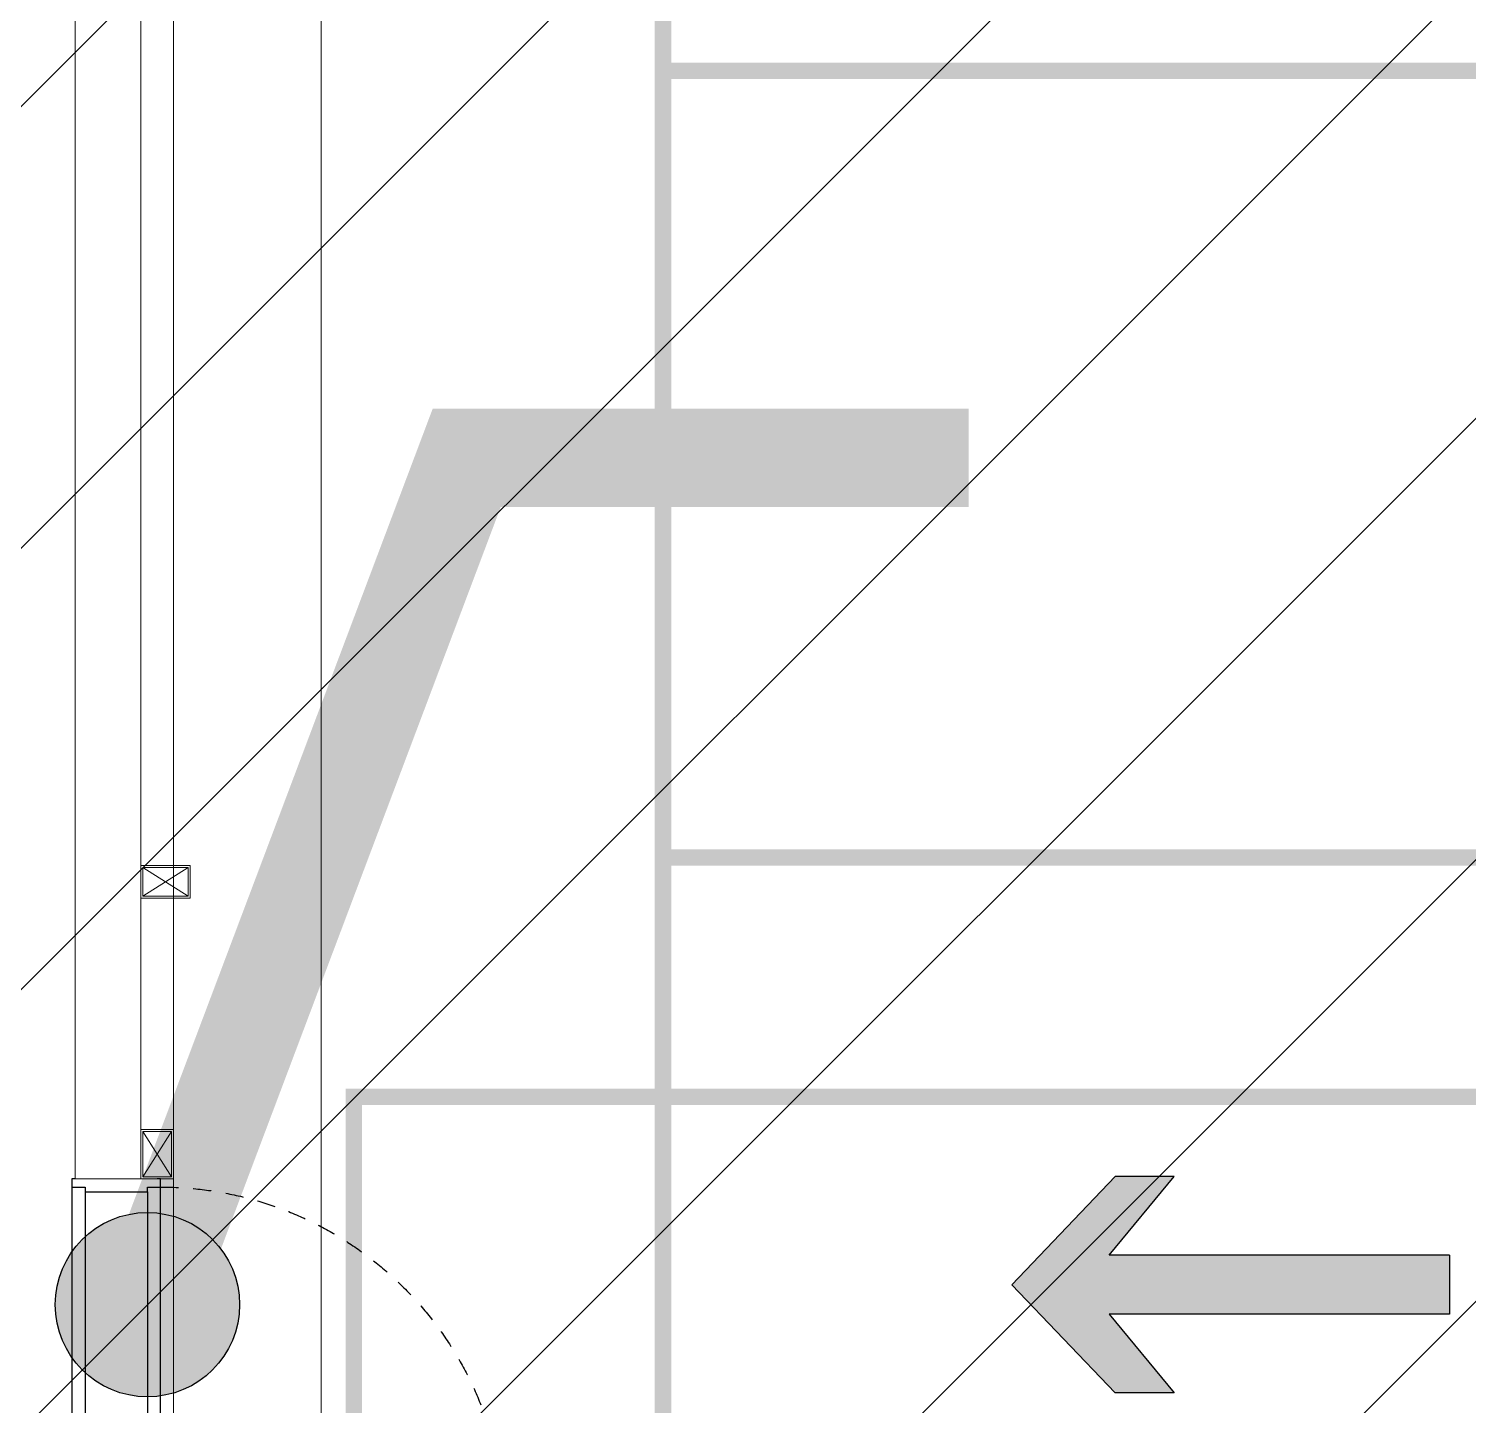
# Model space of a CAD drawing. Header units: millimetres. Extents: x 4739419 to 5837985, y 2291271 to 3446271.
# Drawn here: x 4964220 to 4968610, y 2337550 to 2341750 of the extents above; entities that cross this region are included whole.
import ezdxf

# ---------------------------------------------------------------- set-up
doc = ezdxf.new("R2010")
doc.units = ezdxf.units.MM
for name, pattern in [('XR-평면도$0$DASHEDX2', [1.5, 1, -0.5]), ('XR-평면도$0$HID', [2, 1.1, -0.9]), ('XR-평면도$0$HIDDEN2', [4.7625, 3.175, -1.5875])]:
    doc.linetypes.add(name, pattern=pattern)
doc.layers.get('0').update_dxf_attribs({"color": 255})
for name, color, linetype, lineweight in [('A-XXXX-SYMB', 9, 'Continuous', 25), ('XR-평면도$0$A-CNTL', 9, 'Continuous', 15), ('XR-평면도$0$A-DWXM-DOOR', 9, 'Continuous', 25), ('XR-평면도$0$A-SECT-LIN2', 9, 'Continuous', 20), ('XR-평면도$0$A-SECT-LIN3', 9, 'Continuous', 18), ('XR-평면도$0$A-WAXM-PANL', 9, 'Continuous', 20), ('XR-평면도$0$A-XXXX-HID', 9, 'Continuous', 18), ('XR-평면도$0$A-XXXX-OPEN', 9, 'Continuous', 15)]:
    doc.layers.add(name, color=color, linetype=linetype, lineweight=lineweight)
for name, color, linetype in [('HEB- Saw Cut(PC Topping)', 5, 'Continuous'), ('HEB-Area(PC Topping)', 3, 'Continuous'), ('XR-평면도$0$보행동선', 9, 'Continuous')]:
    doc.layers.add(name, color=color, linetype=linetype)

# ---------------------------------------------------------------- blocks, each defined once
blk = doc.blocks.new('XR-평면도$0$중심선(210216)')
at = {"layer": 'XR-평면도$0$A-CNTL', "ltscale": 300}
blk.add_lwpolyline([(99000, 206000), (99000, -10000)], dxfattribs=at)
blk = doc.blocks.new('XR-평면도$0$각파이프(100X150)')
at = {"layer": 'XR-평면도$0$A-SECT-LIN2'}
blk.add_lwpolyline([(75, -50), (75, 50), (-75, 50), (-75, -50)], close=True, dxfattribs=at)
at = {"layer": 'XR-평면도$0$A-SECT-LIN3'}
blk.add_lwpolyline([(-69, 44), (-69, -44), (69, -44), (69, 44)], close=True, dxfattribs=at)
at = {"layer": 'XR-평면도$0$A-XXXX-OPEN'}
for points in [[(69, 44), (-69, -44)], [(-69, 44), (69, -44)]]:
    blk.add_lwpolyline(points, dxfattribs=at)
blk = doc.blocks.new('XR-평면도$0$도어_008')
at = {"layer": 'XR-평면도$0$A-DWXM-DOOR', "color": 9, "linetype": 'XR-평면도$0$DASHEDX2', "ltscale": 10}
for points in [[(20, 1010), (20, 970), (10, 970), (10, 1010)], [(20, 965), (20, 1015), (25, 1015), (25, 965)], [(70, 965), (70, 1015), (65, 1015), (65, 965)], [(70, 1010), (70, 970), (80, 970), (80, 1010)], [(-25, 1005), (10, 1005), (10, 975), (-10, 975), (-10, 875), (-25, 875)], [(115, 1005), (80, 1005), (80, 975), (100, 975), (100, 875), (115, 875)]]:
    blk.add_lwpolyline(points, close=True, dxfattribs=at)
at = {"layer": 'XR-평면도$0$A-DWXM-DOOR'}
blk.add_lwpolyline([(65, 0), (65, 1050), (25, 1050), (25, 0)], close=True, dxfattribs=at)
at = {"layer": 'XR-평면도$0$A-DWXM-DOOR', "color": 0}
for points in [[(0, -260), (0, -270), (25, -270), (25, -230), (40, -230), (40, -40), (25, -40), (25, 0), (0, 0), (0, -10)], [(1100, -260), (1100, -270), (1075, -270), (1075, -230), (1060, -230), (1060, -40), (1075, -40), (1075, 0), (1100, 0), (1100, -10)]]:
    blk.add_lwpolyline(points, dxfattribs=at)
at = {"layer": 'XR-평면도$0$A-DWXM-DOOR', "color": 9}
for points in [[(25, 0), (1075, 0)], [(1060, -40), (40, -40)], [(1060, -230), (40, -230)], [(1075, -270), (25, -270)]]:
    blk.add_lwpolyline(points, dxfattribs=at)
at = {"layer": 'XR-평면도$0$A-DWXM-DOOR', "color": 1, "linetype": 'XR-평면도$0$HID', "ltscale": 50}
blk.add_arc((25, 0), 1050, 0, 90, dxfattribs=at)
blk = doc.blocks.new('XR-평면도$0$방화구획(건식1)(210707)')
at = {"layer": 'XR-평면도$0$A-WAXM-PANL'}
blk.add_line((-200, 2450), (0, 2450), dxfattribs=at)
for points in [[(-200, 45150), (-200, 2450)], [(0, 2450), (0, 45150)]]:
    blk.add_lwpolyline(points, dxfattribs=at)
at = {"layer": 'XR-평면도$0$A-XXXX-HID', "ltscale": 500}
blk.add_lwpolyline([(-300, 1200), (-300, 11050)], dxfattribs=at)
blk.add_blockref('XR-평면도$0$각파이프(100X150)', (-275, 3355.9))
at = {"rotation": 90}
for name, p in [('XR-평면도$0$각파이프(100X150)', (-250, 2525)), ('XR-평면도$0$도어_008', (-260, 1350))]:
    blk.add_blockref(name, p, dxfattribs=at)
blk = doc.blocks.new('XR-평면도$0$keep clear')
at = {"layer": 'XR-평면도$0$보행동선'}
h = blk.add_hatch(color=256, dxfattribs=at)
h.dxf.hatch_style = 1
h.paths.add_polyline_path([(11925.4, 110), (11925.4, -70), (12963.7, -70), (12765.4, -310), (12945.4, -310), (13260.4, 20), (12945.4, 350), (12765.4, 350), (12963.7, 110)])
h.paths.add_polyline_path([(15925.4, 110), (15925.4, -70), (16963.7, -70), (16765.4, -310), (16945.4, -310), (17260.4, 20), (16945.4, 350), (16765.4, 350), (16963.7, 110)])
h.paths.add_polyline_path([(19925.4, 110), (19925.4, -70), (20963.7, -70), (20765.4, -310), (20945.4, -310), (21260.4, 20), (20945.4, 350), (20765.4, 350), (20963.7, 110)])
h.paths.add_polyline_path([(5199.1, 20), (5514.1, -310), (5694.1, -310), (5495.8, -70), (6534.1, -70), (6534.1, 110), (5495.8, 110), (5694.1, 350), (5514.1, 350)])
h.paths.add_polyline_path([(1199.1, 20), (1514.1, -310), (1694.1, -310), (1495.8, -70), (2534.1, -70), (2534.1, 110), (1495.8, 110), (1694.1, 350), (1514.1, 350)])
h.paths.add_polyline_path([(-2800.9, 20), (-2485.9, -310), (-2305.9, -310), (-2504.2, -70), (-1465.9, -70), (-1465.9, 110), (-2504.2, 110), (-2305.9, 350), (-2485.9, 350)])
for p, q in [((-2800.9, 20), (-2485.9, 350)), ((-2504.2, 110), (-2305.9, 350)), ((-2305.9, 350), (-2485.9, 350)), ((-1465.9, 110), (-2504.2, 110)), ((-1465.9, 110), (-1465.9, -70)), ((-2800.9, 20), (-2485.9, -310)), ((-1465.9, -70), (-2504.2, -70)), ((-2504.2, -70), (-2305.9, -310)), ((-2305.9, -310), (-2485.9, -310))]:
    blk.add_line(p, q, dxfattribs=at)
blk = doc.blocks.new('XR-평면도$0$보행통로(상온창고)')
at = {"layer": 'XR-평면도$0$보행동선', "linetype": 'XR-평면도$0$HIDDEN2', "ltscale": 100, "const_width": 50}
blk.add_lwpolyline([(122200, 0), (122200, -1200), (94200, -1200), (94200, 0)], close=True, dxfattribs=at)
at = {"layer": 'XR-평면도$0$보행동선'}
blk.add_blockref('XR-평면도$0$keep clear', (99007.8, -593.3), dxfattribs=at)

msp = doc.modelspace()

# ---------------------------------------------------------------- hatches: boundary and pattern name
at = {"layer": 'A-XXXX-SYMB'}
h = msp.add_hatch(color=256, dxfattribs=at)
h.dxf.hatch_style = 1
edge = h.paths.add_edge_path()
edge.add_ellipse((4964581.8, 2337857.3), major_axis=(281.2, 0), ratio=1, start_angle=0, end_angle=360)
at = {"layer": 'HEB-Area(PC Topping)', "transparency": 33554559}
h = msp.add_hatch(dxfattribs=at)
h.set_pattern_fill('ANSI31', color=256, scale=300)
h.paths.add_polyline_path([(4865511.8, 2394416.6), (4898114.5, 2394416.6), (4898114.5, 2377621.7), (4911154.5, 2377621.7), (4911154.5, 2394421.7), (4943111.8, 2394421.7), (4943111.8, 2365621.7), (4954251.8, 2365621.7), (4954251.8, 2396821.7), (4998711.8, 2396821.7), (4998711.8, 2346691.2), (4993711.8, 2346691.2), (4993711.8, 2335791.2), (4931561.8, 2335791.2), (4931561.8, 2346691.2), (4927761.8, 2346691.2), (4927761.8, 2335791.2), (4878154.5, 2335791.2), (4878154.5, 2348821.7), (4865511.8, 2348821.7)])
h.paths.add_polyline_path([(4960761.8, 2390941.2), (4964561.8, 2390941.2), (4964561.8, 2380940.7), (4960761.8, 2380940.7)], flags=16)

# ---------------------------------------------------------------- linework, layer by layer
at = {"const_width": 300}
msp.add_lwpolyline([(4964581.8, 2337857.3), (4965555.9, 2340441.2), (4967087.1, 2340441.2)], dxfattribs=at)
at = {"layer": 'A-XXXX-SYMB'}
msp.add_circle((4964581.8, 2337857.3), 281.2, dxfattribs=at)
at = {"layer": 'HEB- Saw Cut(PC Topping)', "const_width": 50}
for points in [[(4966154.5, 2337121.7), (4966154.5, 2396821.7)], [(4975114.5, 2341621.7), (4966154.5, 2341621.7)], [(4975114.5, 2339221.7), (4966154.5, 2339221.7)]]:
    msp.add_lwpolyline(points, dxfattribs=at)

# ---------------------------------------------------------------- block references
msp.add_blockref('XR-평면도$0$보행통로(상온창고)', (4871011.8, 2338491.2))
msp.add_blockref('XR-평면도$0$보행통로(상온창고)', (4871011.8, 2338491.2))
msp.add_blockref('XR-평면도$0$보행통로(상온창고)', (4871011.8, 2338491.2))
at = {"xscale": -1}
msp.add_blockref('XR-평면도$0$방화구획(건식1)(210707)', (4964361.8, 2335791.2), dxfattribs=at)
msp.add_blockref('XR-평면도$0$방화구획(건식1)(210707)', (4964361.8, 2335791.2), dxfattribs=at)
msp.add_blockref('XR-평면도$0$방화구획(건식1)(210707)', (4964361.8, 2335791.2), dxfattribs=at)
at = {"layer": 'XR-평면도$0$A-CNTL'}
msp.add_blockref('XR-평면도$0$중심선(210216)', (4866111.8, 2336391.2), dxfattribs=at)

doc.saveas('drawing.dxf')
